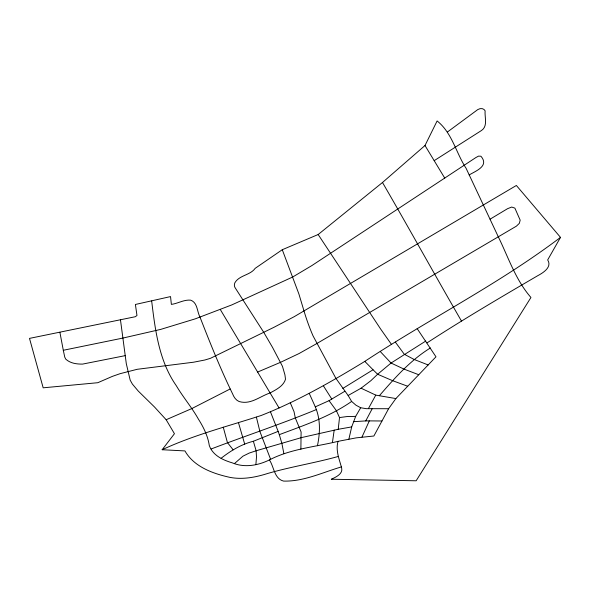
<?xml version="1.0" encoding="UTF-8"?>
<svg xmlns="http://www.w3.org/2000/svg" width="590" height="590" viewBox="0 0 590 590"><rect width="100%" height="100%" fill="white"/><g stroke="black" fill="none" stroke-linecap="round" stroke-linejoin="round"><path stroke-width="0.89" d="M300.878 449.182L301.106 431.998L295.288 417.882L294.041 411.68L290.243 402.682M255.89 464.559L256.495 456.977L256.126 450.782L253.376 441.261L278.148 431.378L270.39 411.614M417.167 328.637L435.981 356.81L395.875 398.567L388.589 408.723L373.876 436.01L356.286 437.846L338.018 441.35C335.452 450.649 339.353 459.241 341.654 467.988C343.173 473.925 335.629 477.295 331.278 479.235L416.149 480.776L530.948 297.478C515.616 279.977 508.44 257.498 498.351 236.915L466.115 168.327C455.937 152.81 452.206 132.868 437.109 120.95L424.999 145.516L382.49 182.494L318.158 234.525L282.278 249.718L255.197 268.325C250.241 275.338 239.223 275.139 234.864 282.809A9.093 6.534 -23.3 0 0 235.204 287.868L263.723 332.288L272.543 347.422L282.47 366.353L284.933 374.864L285.508 379.245C283.311 386.317 276.091 389.614 270.124 392.947C260.795 395.978 252.085 403.722 241.753 402.122C237.062 401.856 234.134 397.918 232.6 393.869C220.424 368.824 210.055 342.923 199.944 316.985C196.949 311.439 197.643 302.574 190.622 300.155C183.844 299.543 177.929 303.518 171.373 304.396L170.54 296.586L135.398 304.469L136.969 315.495L135.265 316.734L29.5 338.387L43.173 387.814L97.8 382.711L112.454 376.346L120.05 373.691L137.204 369.296L193.623 362.201L204.848 360.003L210.379 358.351L273.981 327.288L294.189 316.697L516.375 185.474L560.5 237.379L547.675 259.925C552.284 266.975 543.368 272.691 538.065 275.508C500.674 297.331 463.334 319.301 427.02 342.879M234.525 463.519L242.969 456.159L249.231 453.068L256.126 450.782L301.365 437.625L338.21 429.291L339.523 417.573L336.381 410.662L329.065 400.669L315.296 406.857C320.643 419.313 320.171 432.699 317.45 445.708M332.428 442.544L334.183 430.11M348.867 439.196L351.692 426.909L355.667 416.378L360.682 407.749L366.257 408.678L388.589 408.723M361.98 437.072L369.318 420.884L381.937 420.995M353.668 421.666L365.741 420.921L372.327 408.487M368.403 408.612L375.764 395.116L395.875 398.567M338.018 456.527C314.721 463.01 290.745 466.764 267.521 473.519C255.47 477.347 242.704 479.773 230.1 477.406C213.101 473.704 193.94 466.86 184.943 450.922L162.162 449.728L174.448 433.716L166.159 419.733L154.492 406.989L138.267 391.074L132.381 384.075L130.191 380.159L126.304 363.706L120.478 319.898M379.348 395.735C394.629 378.124 410.345 360.306 430.383 347.967M282.278 249.718L298.916 294.041L303.99 310.908A524.812 309.588 -43.2 0 0 313.047 335.887L335.924 378.389L348.137 395.499L361.073 388.198L370.896 380.661L377.63 374.252L391.059 363.042L425.796 341.027M447.515 131.931L477.752 109.6L480.053 108.656L482.214 108.641L483.97 109.43L485.127 110.839C484.486 117.248 488.063 126.009 481.58 130.442L434.181 160.657M560.5 237.379C498.521 284.292 428.746 319.227 363.942 361.928C330.924 382.032 297.213 401.281 261.163 415.493C227.917 426.268 193.963 434.896 162.162 449.728M221.103 458.29C230.756 450.694 241.362 444.27 253.376 441.261M59.885 332.259L63.3 350.276L122.764 338.1L160.746 329.382L195.179 318.873L231.818 304.905L292.743 276.983L311.822 265.603L475.99 157.478L478.579 156.107L480.931 156.232C489.471 166.033 475.916 170.916 469.175 174.928M342.82 388.434L373.05 369.775L377.63 374.252L392.52 380.646L407.712 386.251M360.682 407.749L355.94 405.19L351.64 401.436C329.648 416.791 304.152 425.25 279.313 434.66L281.873 443.392L283.886 453.695M490.084 219.17L507.592 208.668L511.714 207.053L514.878 208.123L520.174 220.151L519.333 223.352L516.398 226.162L316.919 343.491L299.056 353.543L280.486 362.349L257.631 372.054L220.38 309.647M329.065 400.669L344.781 391.303M230.13 388.987L191.787 408.59L166.159 419.733M151.667 300.959C155.192 330.12 159.027 361.014 176.314 385.727C183.121 397.262 191.898 407.483 198.439 419.166C203.513 427.197 207.872 435.995 209.273 445.45C212.71 455.443 222.909 460.053 232.312 462.87C244.43 467.959 257.941 465.554 269.416 459.927C290.715 448.798 315.016 447.006 338.018 441.35M211.131 448.99C246.067 435.634 281.607 423.937 316.203 409.63M341.44 466.897C322.509 472.443 303.658 481.661 283.569 481.086C274.173 478.778 274.055 466.756 269.416 459.927M125.213 355.645L82.548 364.104C76.56 364.155 70.299 363.344 65.733 359.126L64.73 357.053L63.3 350.276M338.21 429.291L351.692 426.909M339.523 417.573L346.913 416.57L355.667 416.378M365.741 420.921L369.318 420.884M418.767 374.739L404.047 369.119L391.059 363.042L380.314 351.581M428.163 364.952L414.055 359.435L404.275 354.236L395.344 342.082M361.073 388.198L375.764 395.116M364.804 361.382L373.05 369.775M233.146 449.831L227.401 442.515L223.271 427.204M391.502 344.457L380.587 328.955L318.158 234.525M323.357 385.772L331.786 399.047M461.461 321.041C434.896 275.014 409.158 228.478 382.49 182.494M424.999 145.516L444.764 178.128M348.137 395.499L351.64 401.436M279.063 407.97L257.631 372.054M309.256 393.419L315.296 406.857M270.648 459.396L259.902 431.526L256.385 417.108M278.148 431.378L279.313 434.66M244.71 444.145L238.53 422.897"/></g></svg>
